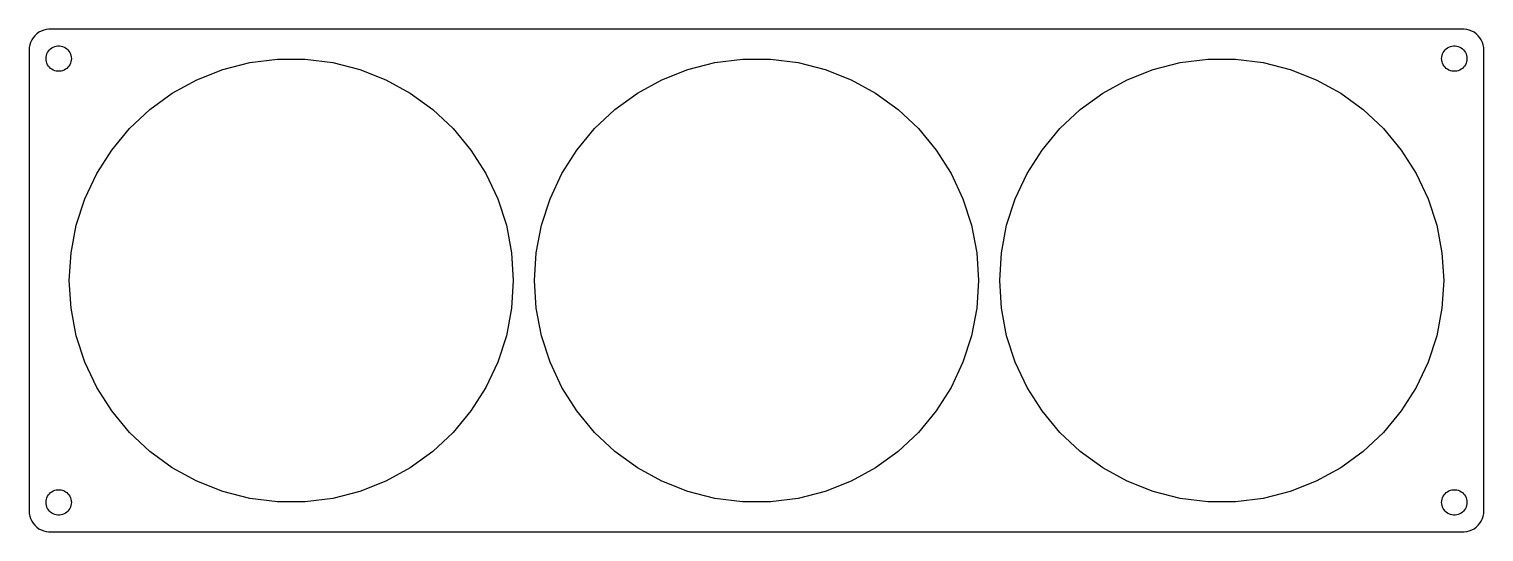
# Model space of a CAD drawing. Header units: metres. Extents: x -172 to 172, y -59 to 59.
import ezdxf

# ---------------------------------------------------------------- set-up
doc = ezdxf.new("R2010")
doc.units = ezdxf.units.M

msp = doc.modelspace()

# ---------------------------------------------------------------- linework, layer by layer
for p, q in [((-169.679, 58.7216), (-170.187, 58.3526)), ((-169.129, 59.0241), (-169.679, 58.7216)), ((-168.545, 59.2553), (-169.129, 59.0241)), ((-167.937, 59.4114), (-168.545, 59.2553)), ((-167.314, 59.4901), (-167.937, 59.4114)), ((167.314, 59.4901), (-167.314, 59.4901)), ((167.937, 59.4114), (167.314, 59.4901)), ((168.545, 59.2553), (167.937, 59.4114)), ((169.129, 59.0241), (168.545, 59.2553)), ((169.679, 58.7216), (169.129, 59.0241)), ((170.187, 58.3526), (169.679, 58.7216)), ((-171.961, 55.1267), (-172, 54.5)), ((-171.843, 55.7434), (-171.961, 55.1267)), ((-171.649, 56.3406), (-171.843, 55.7434)), ((-171.382, 56.9088), (-171.649, 56.3406)), ((-171.045, 57.4389), (-171.382, 56.9088)), ((-170.645, 57.9227), (-171.045, 57.4389)), ((-170.187, 58.3526), (-170.645, 57.9227)), ((-166.607, 55.033), (-166.277, 55.2145)), ((-166.277, 55.2145), (-165.927, 55.3532)), ((-165.927, 55.3532), (-165.562, 55.4469)), ((-165.562, 55.4469), (-165.188, 55.4941)), ((-165.188, 55.4941), (-164.812, 55.4941)), ((-164.812, 55.4941), (-164.438, 55.4469)), ((-164.438, 55.4469), (-164.073, 55.3532)), ((-164.073, 55.3532), (-163.723, 55.2145)), ((-163.723, 55.2145), (-163.393, 55.033)), ((163.393, 55.033), (163.723, 55.2145)), ((163.723, 55.2145), (164.073, 55.3532)), ((164.073, 55.3532), (164.438, 55.4469)), ((164.438, 55.4469), (164.812, 55.4941)), ((164.812, 55.4941), (165.188, 55.4941)), ((165.188, 55.4941), (165.562, 55.4469)), ((165.562, 55.4469), (165.927, 55.3532)), ((165.927, 55.3532), (166.277, 55.2145)), ((166.277, 55.2145), (166.607, 55.033)), ((170.645, 57.9227), (170.187, 58.3526)), ((171.045, 57.4389), (170.645, 57.9227)), ((171.382, 56.9088), (171.045, 57.4389)), ((171.649, 56.3406), (171.382, 56.9088)), ((171.843, 55.7434), (171.649, 56.3406)), ((171.961, 55.1267), (171.843, 55.7434)), ((172, 54.5), (171.961, 55.1267)), ((-172, 54.5), (-172, -54.5)), ((-168, 52.5), (-167.976, 52.876)), ((-167.976, 52.124), (-168, 52.5)), ((-167.976, 52.876), (-167.906, 53.2461)), ((-167.906, 51.7539), (-167.976, 52.124)), ((-167.906, 53.2461), (-167.789, 53.6044)), ((-167.789, 51.3956), (-167.906, 51.7539)), ((-167.789, 53.6044), (-167.629, 53.9453)), ((-167.629, 53.9453), (-167.427, 54.2634)), ((-167.427, 54.2634), (-167.187, 54.5536)), ((-167.187, 54.5536), (-166.912, 54.8115)), ((-166.912, 54.8115), (-166.607, 55.033)), ((-163.393, 55.033), (-163.088, 54.8115)), ((-163.088, 54.8115), (-162.813, 54.5536)), ((-162.813, 54.5536), (-162.573, 54.2634)), ((-162.573, 54.2634), (-162.371, 53.9453)), ((-162.371, 53.9453), (-162.211, 53.6044)), ((-162.211, 53.6044), (-162.094, 53.2461)), ((-162.094, 51.7539), (-162.211, 51.3956)), ((-162.094, 53.2461), (-162.024, 52.876)), ((-162.024, 52.124), (-162.094, 51.7539)), ((-162.024, 52.876), (-162, 52.5)), ((-162, 52.5), (-162.024, 52.124)), ((-119.838, 51.5701), (-113.296, 52.3964)), ((-113.296, 52.3964), (-106.703, 52.3964)), ((-106.703, 52.3964), (-100.162, 51.5701)), ((-9.83751, 51.5701), (-3.29649, 52.3964)), ((-3.29649, 52.3964), (3.29649, 52.3964)), ((3.29649, 52.3964), (9.83751, 51.5701)), ((100.162, 51.5701), (106.703, 52.3964)), ((106.703, 52.3964), (113.296, 52.3964)), ((113.296, 52.3964), (119.838, 51.5701)), ((162, 52.5), (162.024, 52.876)), ((162.024, 52.124), (162, 52.5)), ((162.024, 52.876), (162.094, 53.2461)), ((162.094, 51.7539), (162.024, 52.124)), ((162.094, 53.2461), (162.211, 53.6044)), ((162.211, 51.3956), (162.094, 51.7539)), ((162.211, 53.6044), (162.371, 53.9453)), ((162.371, 53.9453), (162.573, 54.2634)), ((162.573, 54.2634), (162.813, 54.5536)), ((162.813, 54.5536), (163.088, 54.8115)), ((163.088, 54.8115), (163.393, 55.033)), ((166.607, 55.033), (166.912, 54.8115)), ((166.912, 54.8115), (167.187, 54.5536)), ((167.187, 54.5536), (167.427, 54.2634)), ((167.427, 54.2634), (167.629, 53.9453)), ((167.629, 53.9453), (167.789, 53.6044)), ((167.789, 53.6044), (167.906, 53.2461)), ((167.906, 51.7539), (167.789, 51.3956)), ((167.906, 53.2461), (167.976, 52.876)), ((167.976, 52.124), (167.906, 51.7539)), ((167.976, 52.876), (168, 52.5)), ((168, 52.5), (167.976, 52.124)), ((172, -54.5), (172, 54.5)), ((-167.629, 51.0547), (-167.789, 51.3956)), ((-167.427, 50.7366), (-167.629, 51.0547)), ((-167.187, 50.4464), (-167.427, 50.7366)), ((-166.912, 50.1885), (-167.187, 50.4464)), ((-166.607, 49.967), (-166.912, 50.1885)), ((-166.277, 49.7855), (-166.607, 49.967)), ((-165.927, 49.6468), (-166.277, 49.7855)), ((-165.562, 49.5531), (-165.927, 49.6468)), ((-165.188, 49.5059), (-165.562, 49.5531)), ((-164.812, 49.5059), (-165.188, 49.5059)), ((-164.438, 49.5531), (-164.812, 49.5059)), ((-164.073, 49.6468), (-164.438, 49.5531)), ((-163.723, 49.7855), (-164.073, 49.6468)), ((-163.393, 49.967), (-163.723, 49.7855)), ((-163.088, 50.1885), (-163.393, 49.967)), ((-162.813, 50.4464), (-163.088, 50.1885)), ((-162.573, 50.7366), (-162.813, 50.4464)), ((-162.371, 51.0547), (-162.573, 50.7366)), ((-162.211, 51.3956), (-162.371, 51.0547)), ((-132.353, 47.5034), (-126.223, 49.9305)), ((-126.223, 49.9305), (-119.838, 51.5701)), ((-100.162, 51.5701), (-93.7766, 49.9305)), ((-93.7766, 49.9305), (-87.6466, 47.5034)), ((-22.3534, 47.5034), (-16.2234, 49.9305)), ((-16.2234, 49.9305), (-9.83751, 51.5701)), ((9.83751, 51.5701), (16.2234, 49.9305)), ((16.2234, 49.9305), (22.3534, 47.5034)), ((87.6466, 47.5034), (93.7766, 49.9305)), ((93.7766, 49.9305), (100.162, 51.5701)), ((119.838, 51.5701), (126.223, 49.9305)), ((126.223, 49.9305), (132.353, 47.5034)), ((162.371, 51.0547), (162.211, 51.3956)), ((162.573, 50.7366), (162.371, 51.0547)), ((162.813, 50.4464), (162.573, 50.7366)), ((163.088, 50.1885), (162.813, 50.4464)), ((163.393, 49.967), (163.088, 50.1885)), ((163.723, 49.7855), (163.393, 49.967)), ((164.073, 49.6468), (163.723, 49.7855)), ((164.438, 49.5531), (164.073, 49.6468)), ((164.812, 49.5059), (164.438, 49.5531)), ((165.188, 49.5059), (164.812, 49.5059)), ((165.562, 49.5531), (165.188, 49.5059)), ((165.927, 49.6468), (165.562, 49.5531)), ((166.277, 49.7855), (165.927, 49.6468)), ((166.607, 49.967), (166.277, 49.7855)), ((166.912, 50.1885), (166.607, 49.967)), ((167.187, 50.4464), (166.912, 50.1885)), ((167.427, 50.7366), (167.187, 50.4464)), ((167.629, 51.0547), (167.427, 50.7366)), ((167.789, 51.3956), (167.629, 51.0547)), ((-138.131, 44.3272), (-132.353, 47.5034)), ((-87.6466, 47.5034), (-81.8691, 44.3272)), ((-28.1309, 44.3272), (-22.3534, 47.5034)), ((22.3534, 47.5034), (28.1309, 44.3272)), ((81.8691, 44.3272), (87.6466, 47.5034)), ((132.353, 47.5034), (138.131, 44.3272)), ((-143.465, 40.4519), (-138.131, 44.3272)), ((-81.8691, 44.3272), (-76.5352, 40.4519)), ((-33.4648, 40.4519), (-28.1309, 44.3272)), ((28.1309, 44.3272), (33.4648, 40.4519)), ((76.5352, 40.4519), (81.8691, 44.3272)), ((138.131, 44.3272), (143.465, 40.4519)), ((-148.271, 35.9387), (-143.465, 40.4519)), ((-76.5352, 40.4519), (-71.7291, 35.9387)), ((-38.2708, 35.9387), (-33.4648, 40.4519)), ((33.4648, 40.4519), (38.2708, 35.9387)), ((71.7291, 35.9387), (76.5352, 40.4519)), ((143.465, 40.4519), (148.271, 35.9387)), ((-152.473, 30.8587), (-148.271, 35.9387)), ((-71.7291, 35.9387), (-67.5266, 30.8587)), ((-42.4734, 30.8587), (-38.2708, 35.9387)), ((38.2708, 35.9387), (42.4734, 30.8587)), ((67.5266, 30.8587), (71.7291, 35.9387)), ((148.271, 35.9387), (152.473, 30.8587)), ((-156.006, 25.2921), (-152.473, 30.8587)), ((-67.5266, 30.8587), (-63.9939, 25.2921)), ((-46.0061, 25.2921), (-42.4734, 30.8587)), ((42.4734, 30.8587), (46.0061, 25.2921)), ((63.9939, 25.2921), (67.5266, 30.8587)), ((152.473, 30.8587), (156.006, 25.2921)), ((-158.813, 19.3265), (-156.006, 25.2921)), ((-63.9939, 25.2921), (-61.1867, 19.3265)), ((-48.8133, 19.3265), (-46.0061, 25.2921)), ((46.0061, 25.2921), (48.8133, 19.3265)), ((61.1867, 19.3265), (63.9939, 25.2921)), ((156.006, 25.2921), (158.813, 19.3265)), ((-160.851, 13.0562), (-158.813, 19.3265)), ((-61.1867, 19.3265), (-59.1494, 13.0562)), ((-50.8506, 13.0562), (-48.8133, 19.3265)), ((48.8133, 19.3265), (50.8506, 13.0562)), ((59.1494, 13.0562), (61.1867, 19.3265)), ((158.813, 19.3265), (160.851, 13.0562)), ((-162.086, 6.57999), (-160.851, 13.0562)), ((-59.1494, 13.0562), (-57.914, 6.57999)), ((-52.086, 6.57999), (-50.8506, 13.0562)), ((50.8506, 13.0562), (52.086, 6.57999)), ((57.914, 6.57999), (59.1494, 13.0562)), ((160.851, 13.0562), (162.086, 6.57999)), ((-162.5, 0), (-162.086, 6.57999)), ((-57.914, 6.57999), (-57.5, 0)), ((-52.5, 0), (-52.086, 6.57999)), ((52.086, 6.57999), (52.5, 0)), ((57.5, 0), (57.914, 6.57999)), ((162.086, 6.57999), (162.5, 0)), ((-162.086, -6.57999), (-162.5, 0)), ((-57.5, 0), (-57.914, -6.57999)), ((-52.086, -6.57999), (-52.5, 0)), ((52.5, 0), (52.086, -6.57999)), ((57.914, -6.57999), (57.5, 0)), ((162.5, 0), (162.086, -6.57999)), ((-160.851, -13.0562), (-162.086, -6.57999)), ((-57.914, -6.57999), (-59.1494, -13.0562)), ((-50.8506, -13.0562), (-52.086, -6.57999)), ((52.086, -6.57999), (50.8506, -13.0562)), ((59.1494, -13.0562), (57.914, -6.57999)), ((162.086, -6.57999), (160.851, -13.0562)), ((-158.813, -19.3265), (-160.851, -13.0562)), ((-59.1494, -13.0562), (-61.1867, -19.3265)), ((-48.8133, -19.3265), (-50.8506, -13.0562)), ((50.8506, -13.0562), (48.8133, -19.3265)), ((61.1867, -19.3265), (59.1494, -13.0562)), ((160.851, -13.0562), (158.813, -19.3265)), ((-156.006, -25.2921), (-158.813, -19.3265)), ((-61.1867, -19.3265), (-63.9939, -25.2921)), ((-46.0061, -25.2921), (-48.8133, -19.3265)), ((48.8133, -19.3265), (46.0061, -25.2921)), ((63.9939, -25.2921), (61.1867, -19.3265)), ((158.813, -19.3265), (156.006, -25.2921)), ((-152.473, -30.8587), (-156.006, -25.2921)), ((-63.9939, -25.2921), (-67.5266, -30.8587)), ((-42.4734, -30.8587), (-46.0061, -25.2921)), ((46.0061, -25.2921), (42.4734, -30.8587)), ((67.5266, -30.8587), (63.9939, -25.2921)), ((156.006, -25.2921), (152.473, -30.8587)), ((-148.271, -35.9387), (-152.473, -30.8587)), ((-67.5266, -30.8587), (-71.7291, -35.9387)), ((-38.2708, -35.9387), (-42.4734, -30.8587)), ((42.4734, -30.8587), (38.2708, -35.9387)), ((71.7291, -35.9387), (67.5266, -30.8587)), ((152.473, -30.8587), (148.271, -35.9387)), ((-143.465, -40.4519), (-148.271, -35.9387)), ((-71.7291, -35.9387), (-76.5352, -40.4519)), ((-33.4648, -40.4519), (-38.2708, -35.9387)), ((38.2708, -35.9387), (33.4648, -40.4519)), ((76.5352, -40.4519), (71.7291, -35.9387)), ((148.271, -35.9387), (143.465, -40.4519)), ((-138.131, -44.3272), (-143.465, -40.4519)), ((-76.5352, -40.4519), (-81.8691, -44.3272)), ((-28.1309, -44.3272), (-33.4648, -40.4519)), ((33.4648, -40.4519), (28.1309, -44.3272)), ((81.8691, -44.3272), (76.5352, -40.4519)), ((143.465, -40.4519), (138.131, -44.3272)), ((-132.353, -47.5034), (-138.131, -44.3272)), ((-81.8691, -44.3272), (-87.6466, -47.5034)), ((-22.3534, -47.5034), (-28.1309, -44.3272)), ((28.1309, -44.3272), (22.3534, -47.5034)), ((87.6466, -47.5034), (81.8691, -44.3272)), ((138.131, -44.3272), (132.353, -47.5034)), ((-126.223, -49.9305), (-132.353, -47.5034)), ((-87.6466, -47.5034), (-93.7766, -49.9305)), ((-16.2234, -49.9305), (-22.3534, -47.5034)), ((22.3534, -47.5034), (16.2234, -49.9305)), ((93.7766, -49.9305), (87.6466, -47.5034)), ((132.353, -47.5034), (126.223, -49.9305)), ((-167.906, -51.7539), (-167.789, -51.3956)), ((-167.789, -51.3956), (-167.629, -51.0547)), ((-167.629, -51.0547), (-167.427, -50.7366)), ((-167.427, -50.7366), (-167.187, -50.4464)), ((-167.187, -50.4464), (-166.912, -50.1885)), ((-166.912, -50.1885), (-166.607, -49.967)), ((-166.607, -49.967), (-166.277, -49.7855)), ((-166.277, -49.7855), (-165.927, -49.6468)), ((-165.927, -49.6468), (-165.562, -49.5531)), ((-165.562, -49.5531), (-165.188, -49.5059)), ((-165.188, -49.5059), (-164.812, -49.5059)), ((-164.812, -49.5059), (-164.438, -49.5531)), ((-164.438, -49.5531), (-164.073, -49.6468)), ((-164.073, -49.6468), (-163.723, -49.7855)), ((-163.723, -49.7855), (-163.393, -49.967)), ((-163.393, -49.967), (-163.088, -50.1885)), ((-163.088, -50.1885), (-162.813, -50.4464)), ((-162.813, -50.4464), (-162.573, -50.7366)), ((-162.573, -50.7366), (-162.371, -51.0547)), ((-162.371, -51.0547), (-162.211, -51.3956)), ((-162.211, -51.3956), (-162.094, -51.7539)), ((-119.838, -51.5701), (-126.223, -49.9305)), ((-113.296, -52.3964), (-119.838, -51.5701)), ((-100.162, -51.5701), (-106.703, -52.3964)), ((-93.7766, -49.9305), (-100.162, -51.5701)), ((-9.83751, -51.5701), (-16.2234, -49.9305)), ((-3.29649, -52.3964), (-9.83751, -51.5701)), ((9.83751, -51.5701), (3.29649, -52.3964)), ((16.2234, -49.9305), (9.83751, -51.5701)), ((100.162, -51.5701), (93.7766, -49.9305)), ((106.703, -52.3964), (100.162, -51.5701)), ((119.838, -51.5701), (113.296, -52.3964)), ((126.223, -49.9305), (119.838, -51.5701)), ((162.094, -51.7539), (162.211, -51.3956)), ((162.211, -51.3956), (162.371, -51.0547)), ((162.371, -51.0547), (162.573, -50.7366)), ((162.573, -50.7366), (162.813, -50.4464)), ((162.813, -50.4464), (163.088, -50.1885)), ((163.088, -50.1885), (163.393, -49.967)), ((163.393, -49.967), (163.723, -49.7855)), ((163.723, -49.7855), (164.073, -49.6468)), ((164.073, -49.6468), (164.438, -49.5531)), ((164.438, -49.5531), (164.812, -49.5059)), ((164.812, -49.5059), (165.188, -49.5059)), ((165.188, -49.5059), (165.562, -49.5531)), ((165.562, -49.5531), (165.927, -49.6468)), ((165.927, -49.6468), (166.277, -49.7855)), ((166.277, -49.7855), (166.607, -49.967)), ((166.607, -49.967), (166.912, -50.1885)), ((166.912, -50.1885), (167.187, -50.4464)), ((167.187, -50.4464), (167.427, -50.7366)), ((167.427, -50.7366), (167.629, -51.0547)), ((167.629, -51.0547), (167.789, -51.3956)), ((167.789, -51.3956), (167.906, -51.7539)), ((-172, -54.5), (-171.961, -55.1267)), ((-168, -52.5), (-167.976, -52.124)), ((-167.976, -52.876), (-168, -52.5)), ((-167.976, -52.124), (-167.906, -51.7539)), ((-167.906, -53.2461), (-167.976, -52.876)), ((-167.789, -53.6044), (-167.906, -53.2461)), ((-167.629, -53.9453), (-167.789, -53.6044)), ((-167.427, -54.2634), (-167.629, -53.9453)), ((-167.187, -54.5536), (-167.427, -54.2634)), ((-166.912, -54.8115), (-167.187, -54.5536)), ((-166.607, -55.033), (-166.912, -54.8115)), ((-166.277, -55.2145), (-166.607, -55.033)), ((-163.393, -55.033), (-163.723, -55.2145)), ((-163.088, -54.8115), (-163.393, -55.033)), ((-162.813, -54.5536), (-163.088, -54.8115)), ((-162.573, -54.2634), (-162.813, -54.5536)), ((-162.371, -53.9453), (-162.573, -54.2634)), ((-162.211, -53.6044), (-162.371, -53.9453)), ((-162.094, -53.2461), (-162.211, -53.6044)), ((-162.094, -51.7539), (-162.024, -52.124)), ((-162.024, -52.876), (-162.094, -53.2461)), ((-162.024, -52.124), (-162, -52.5)), ((-162, -52.5), (-162.024, -52.876)), ((-106.703, -52.3964), (-113.296, -52.3964)), ((3.29649, -52.3964), (-3.29649, -52.3964)), ((113.296, -52.3964), (106.703, -52.3964)), ((162, -52.5), (162.024, -52.124)), ((162.024, -52.876), (162, -52.5)), ((162.024, -52.124), (162.094, -51.7539)), ((162.094, -53.2461), (162.024, -52.876)), ((162.211, -53.6044), (162.094, -53.2461)), ((162.371, -53.9453), (162.211, -53.6044)), ((162.573, -54.2634), (162.371, -53.9453)), ((162.813, -54.5536), (162.573, -54.2634)), ((163.088, -54.8115), (162.813, -54.5536)), ((163.393, -55.033), (163.088, -54.8115)), ((163.723, -55.2145), (163.393, -55.033)), ((166.607, -55.033), (166.277, -55.2145)), ((166.912, -54.8115), (166.607, -55.033)), ((167.187, -54.5536), (166.912, -54.8115)), ((167.427, -54.2634), (167.187, -54.5536)), ((167.629, -53.9453), (167.427, -54.2634)), ((167.789, -53.6044), (167.629, -53.9453)), ((167.906, -53.2461), (167.789, -53.6044)), ((167.906, -51.7539), (167.976, -52.124)), ((167.976, -52.876), (167.906, -53.2461)), ((167.976, -52.124), (168, -52.5)), ((168, -52.5), (167.976, -52.876)), ((171.961, -55.1267), (172, -54.5)), ((-171.961, -55.1267), (-171.843, -55.7434)), ((-171.843, -55.7434), (-171.649, -56.3406)), ((-171.649, -56.3406), (-171.382, -56.9088)), ((-171.382, -56.9088), (-171.045, -57.4389)), ((-171.045, -57.4389), (-170.645, -57.9227)), ((-170.645, -57.9227), (-170.187, -58.3526)), ((-170.187, -58.3526), (-169.679, -58.7216)), ((-165.927, -55.3532), (-166.277, -55.2145)), ((-165.562, -55.4469), (-165.927, -55.3532)), ((-165.188, -55.4941), (-165.562, -55.4469)), ((-164.812, -55.4941), (-165.188, -55.4941)), ((-164.438, -55.4469), (-164.812, -55.4941)), ((-164.073, -55.3532), (-164.438, -55.4469)), ((-163.723, -55.2145), (-164.073, -55.3532)), ((164.073, -55.3532), (163.723, -55.2145)), ((164.438, -55.4469), (164.073, -55.3532)), ((164.812, -55.4941), (164.438, -55.4469)), ((165.188, -55.4941), (164.812, -55.4941)), ((165.562, -55.4469), (165.188, -55.4941)), ((165.927, -55.3532), (165.562, -55.4469)), ((166.277, -55.2145), (165.927, -55.3532)), ((169.679, -58.7216), (170.187, -58.3526)), ((170.187, -58.3526), (170.645, -57.9227)), ((170.645, -57.9227), (171.045, -57.4389)), ((171.045, -57.4389), (171.382, -56.9088)), ((171.382, -56.9088), (171.649, -56.3406)), ((171.649, -56.3406), (171.843, -55.7434)), ((171.843, -55.7434), (171.961, -55.1267)), ((-169.679, -58.7216), (-169.129, -59.0241)), ((-169.129, -59.0241), (-168.545, -59.2553)), ((-168.545, -59.2553), (-167.937, -59.4114)), ((-167.937, -59.4114), (-167.314, -59.4901)), ((-167.314, -59.4901), (167.314, -59.4901)), ((167.314, -59.4901), (167.937, -59.4114)), ((167.937, -59.4114), (168.545, -59.2553)), ((168.545, -59.2553), (169.129, -59.0241)), ((169.129, -59.0241), (169.679, -58.7216))]:
    msp.add_line(p, q)

doc.saveas('drawing.dxf')
